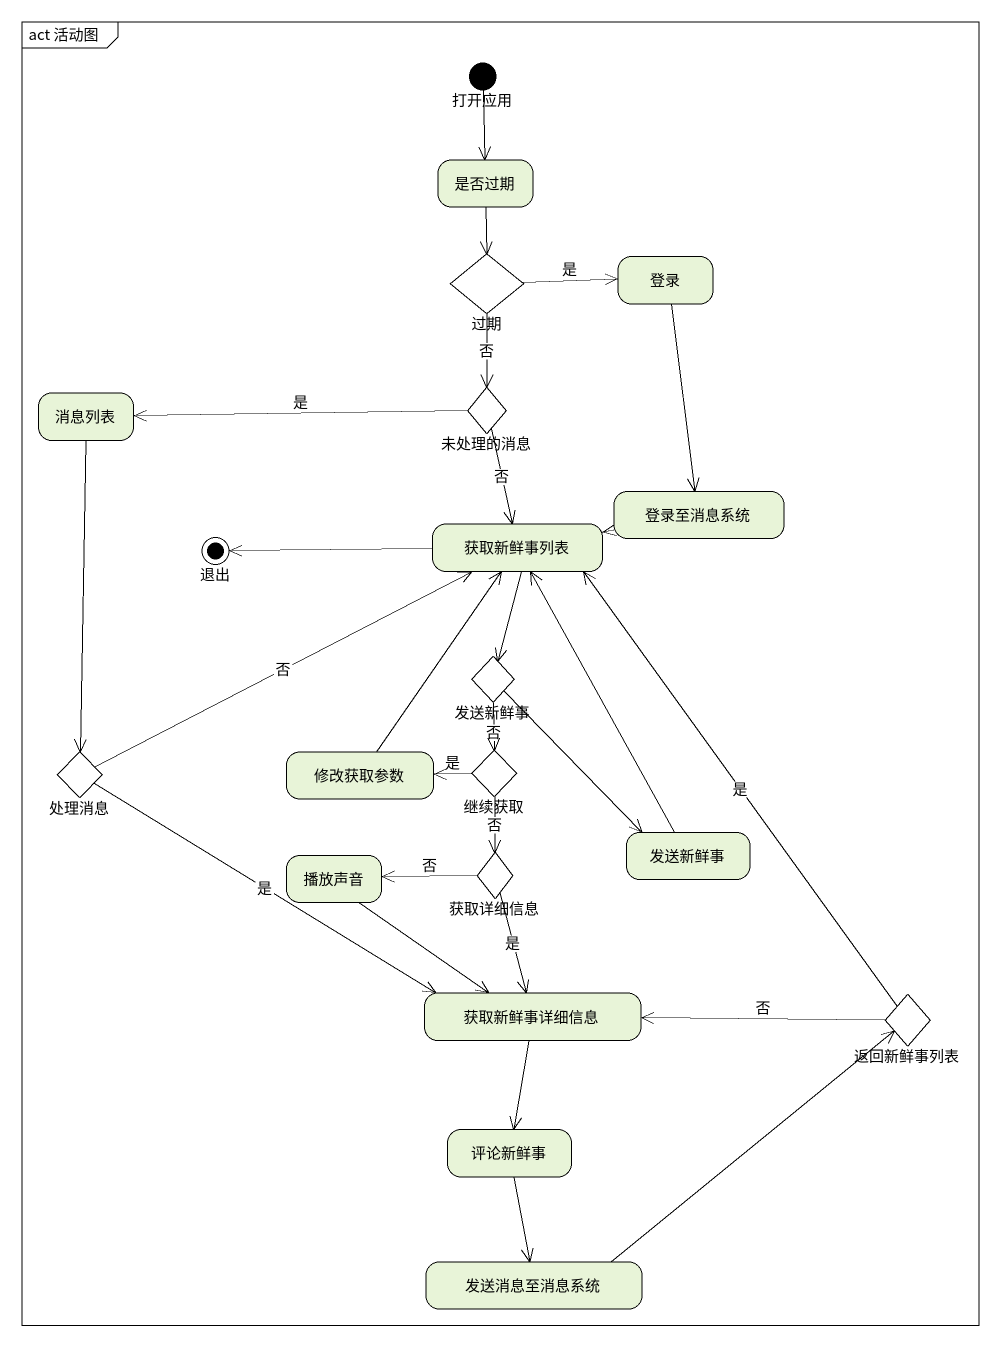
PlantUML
@startuml
mainframe act 活动图
hide empty description
state 打开应用 <<start>>
state 是否过期
state 过期 <<choice>>
state 登录
state 消息列表
state 未处理的消息 <<choice>>
state 退出 <<end>>
state 获取新鲜事列表
state 登录至消息系统
state 发送新鲜事 <<choice>>
state 处理消息 <<choice>>
state 修改获取参数
state 继续获取 <<choice>>
state "发送新鲜事" as 发送新鲜事_2
state 播放声音
state 获取详细信息 <<choice>>
state 获取新鲜事详细信息
state 返回新鲜事列表 <<choice>>
state 评论新鲜事
state 发送消息至消息系统
打开应用 --> 是否过期
是否过期 --> 过期
过期 -right-> 登录 : 是
过期 --> 未处理的消息 : 否
登录 --> 登录至消息系统
消息列表 --> 处理消息
未处理的消息 -left-> 消息列表 : 是
未处理的消息 --> 获取新鲜事列表 : 否
获取新鲜事列表 -left-> 退出
获取新鲜事列表 --> 发送新鲜事
登录至消息系统 -left-> 获取新鲜事列表
发送新鲜事 --> 继续获取 : 否
发送新鲜事 --> 发送新鲜事_2
处理消息 -right-> 获取新鲜事列表 : 否
处理消息 -right-> 获取新鲜事详细信息 : 是
修改获取参数 -up-> 获取新鲜事列表
继续获取 -left-> 修改获取参数 : 是
继续获取 --> 获取详细信息 : 否
发送新鲜事_2 -up-> 获取新鲜事列表
播放声音 --> 获取新鲜事详细信息
获取详细信息 -left-> 播放声音 : 否
获取详细信息 --> 获取新鲜事详细信息 : 是
获取新鲜事详细信息 --> 评论新鲜事
返回新鲜事列表 -up-> 获取新鲜事列表 : 是
返回新鲜事列表 -left-> 获取新鲜事详细信息 : 否
评论新鲜事 --> 发送消息至消息系统
发送消息至消息系统 -up-> 返回新鲜事列表
@enduml
